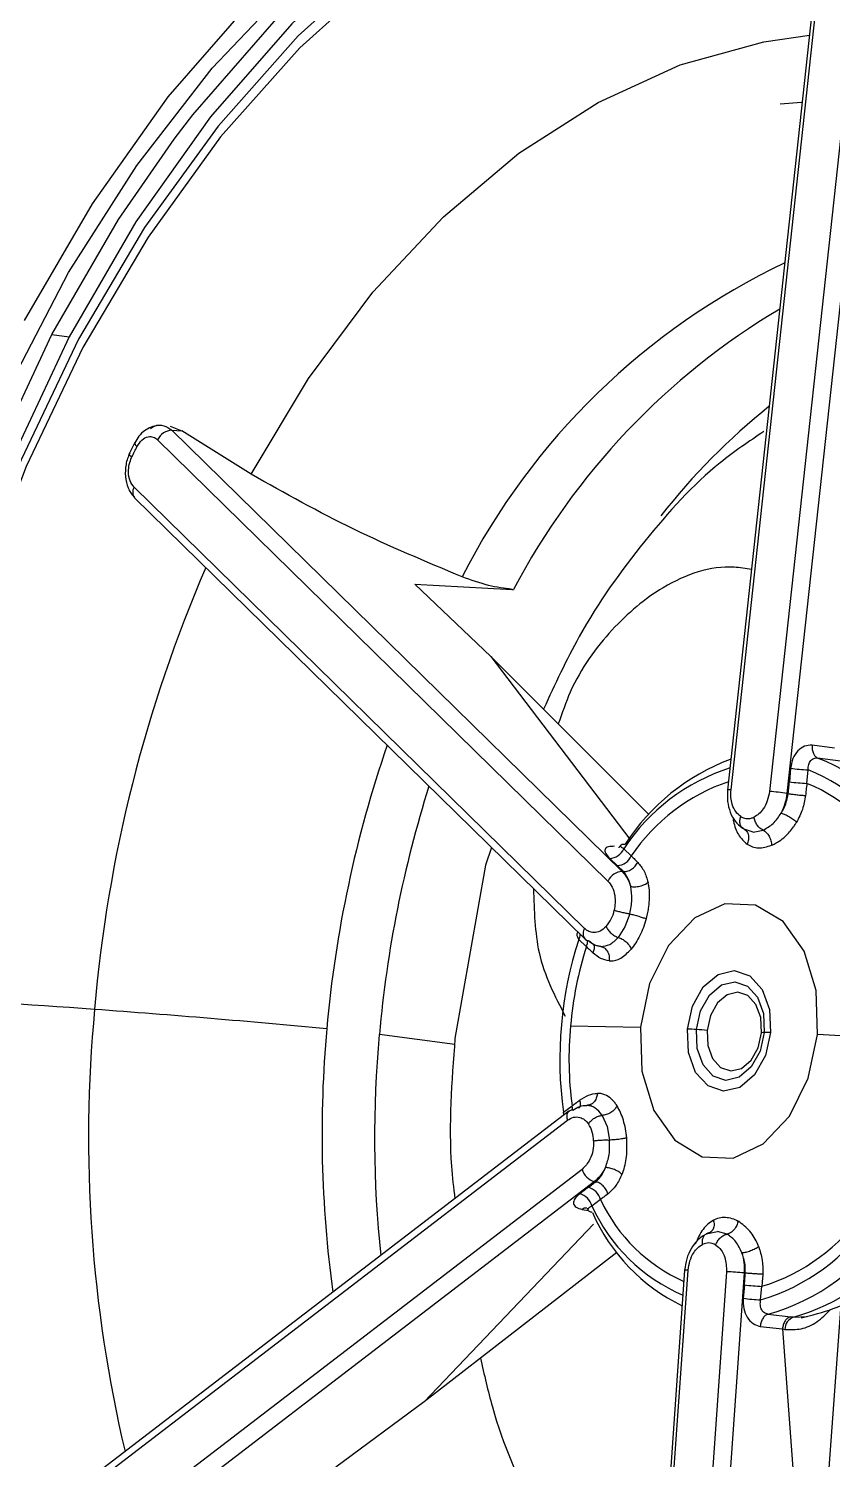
# Model space of a CAD drawing. Extents: x 400 to 501, y 484 to 634.
# Drawn here: x 484.458 to 485.204, y 567.333 to 568.661 of the extents above; entities that cross this region are included whole.
import ezdxf

# ---------------------------------------------------------------- set-up
doc = ezdxf.new("R2010")
doc.units = 0
doc.header["$MEASUREMENT"] = 0
doc.layers.add('DIM', color=3, linetype='Continuous')
doc.layers.add('GEOMETRY', color=3, linetype='Continuous', lineweight=25)

# ---------------------------------------------------------------- blocks, each defined once
blk = doc.blocks.new('2026 GRANDEE')
at = {"layer": 'GEOMETRY', "ltscale": 16}
for p, q in [((34.7665, -28.1039), (34.6816, -28.8859)), ((34.6849, -28.8857), (34.7698, -28.1037)), ((34.8055, -28.1052), (34.7205, -28.8872)), ((34.8216, -28.1069), (34.7367, -28.8889)), ((34.0544, -28.463), (34.0706, -28.4651)), ((34.1643, -28.5479), (34.1752, -28.5524)), ((34.1526, -28.5606), (34.5706, -28.9703)), ((34.1658, -28.5518), (34.5838, -28.9615)), ((34.1658, -28.5518), (34.1752, -28.5524)), ((34.2393, -28.5927), (34.1752, -28.5524)), ((34.1315, -28.5631), (34.1266, -28.5732)), ((34.5488, -29.0144), (34.1308, -28.6047)), ((34.1312, -28.6144), (34.5492, -29.0241)), ((34.3912, -28.6948), (34.4816, -28.6995)), ((34.3912, -28.6948), (34.4618, -28.7617)), ((34.4815, -28.6995), (34.483, -28.6996)), ((34.4618, -28.7617), (34.5908, -28.9314)), ((34.4618, -28.7617), (34.6086, -28.9086)), ((34.7808, -28.8471), (34.7601, -28.8443)), ((34.7401, -28.8657), (34.739, -28.8783)), ((34.7552, -28.8797), (34.7563, -28.8671)), ((34.7863, -28.859), (34.7652, -28.8561)), ((34.7379, -28.8891), (34.7367, -28.8889)), ((34.6998, -28.9247), (34.6953, -28.9203)), ((34.7053, -28.9248), (34.6969, -28.9223)), ((34.7053, -28.9248), (34.7146, -28.923)), ((34.4624, -28.9391), (34.4569, -28.9555)), ((34.5853, -28.9404), (34.5922, -28.947)), ((34.4569, -28.9555), (34.4286, -29.1165)), ((34.5722, -28.9494), (34.5792, -28.956)), ((34.585, -28.9616), (34.5838, -28.9615)), ((34.5909, -29.0007), (34.5864, -29.0128)), ((34.5864, -29.0128), (34.58, -29.0227)), ((34.5425, -29.0175), (34.5418, -29.0194)), ((34.5505, -29.0312), (34.5436, -29.0246)), ((34.5358, -29.1048), (34.6008, -29.106)), ((34.4284, -29.1222), (34.3584, -29.1129)), ((34.8647, -29.1187), (34.7651, -29.1129)), ((34.5344, -29.1841), (34.0464, -29.5583)), ((34.5292, -29.185), (34.5373, -29.179)), ((34.5544, -29.1779), (34.5551, -29.1793)), ((34.0449, -29.5667), (34.5329, -29.1925)), ((34.5652, -29.1879), (34.5698, -29.1982)), ((34.5698, -29.1982), (34.5721, -29.2108)), ((34.5467, -29.2381), (34.0587, -29.6123)), ((34.5581, -29.2493), (34.0701, -29.6236)), ((34.5593, -29.2496), (34.5581, -29.2493)), ((34.5525, -29.2547), (34.5444, -29.2607)), ((34.5637, -29.2661), (34.5556, -29.2721)), ((34.5466, -29.2752), (34.5526, -29.2763)), ((34.5572, -29.289), (34.4, -29.454)), ((34.6648, -29.2968), (34.6618, -29.298)), ((34.6634, -29.2975), (34.6722, -29.2956)), ((34.6811, -29.2982), (34.6722, -29.2956)), ((34.5788, -29.3151), (34.4, -29.454)), ((34.6418, -29.3316), (34.5867, -30.1175)), ((34.5899, -30.1175), (34.645, -29.3316)), ((34.6807, -29.3331), (34.6256, -30.119)), ((34.6969, -29.3342), (34.6418, -30.1201)), ((34.6973, -29.3452), (34.6962, -29.3578)), ((34.6981, -29.3344), (34.6969, -29.3342)), ((34.7123, -29.3592), (34.7135, -29.3466)), ((34.7191, -29.3724), (34.7402, -29.3749)), ((34.7869, -29.3636), (34.7588, -29.7404)), ((34.7119, -29.3838), (34.7326, -29.3862)), ((34.7429, -29.3753), (34.7402, -29.3749)), ((34.7429, -29.3753), (34.7555, -29.3746)), ((34.7326, -29.3862), (34.7588, -29.7404)), ((34.7326, -29.3862), (34.7348, -29.3866)), ((34.4, -29.454), (34.318, -29.5145))]:
    blk.add_line(p, q, dxfattribs=at)
at = {"layer": 'GEOMETRY', "ltscale": 16, "flags": 128}
for points in [[(34.0292, -28.45), (34.0921, -28.3414), (34.1624, -28.2423), (34.2392, -28.1542), (34.3216, -28.0781), (34.4084, -28.015), (34.4987, -27.9656), (34.5913, -27.9306), (34.6849, -27.9104), (34.7786, -27.9053), (34.8709, -27.9153), (34.9609, -27.9403), (35.0473, -27.9801), (35.1291, -28.034), (35.2053, -28.1014)], [(34.165, -30.1053), (34.0985, -30.029), (34.0389, -29.942), (33.9868, -29.8452), (33.9429, -29.7398), (33.9078, -29.627), (33.8817, -29.5082), (33.865, -29.3846), (33.8579, -29.2579), (33.8605, -29.1294), (33.8727, -29.0006), (33.8945, -28.8732), (33.9255, -28.7485), (33.9654, -28.628), (34.0138, -28.5132), (34.07, -28.4054), (34.1334, -28.3059), (34.2032, -28.2157), (34.2787, -28.1361)], [(34.8574, -27.933), (34.8073, -27.9295), (34.7153, -27.9345), (34.6232, -27.9544), (34.5322, -27.9888), (34.4434, -28.0373), (34.358, -28.0994), (34.2771, -28.1743), (34.2016, -28.2609), (34.1324, -28.3583), (34.0706, -28.4651)], [(34.1679, -28.2815), (34.1853, -28.2588), (34.2609, -28.1721), (34.3418, -28.0973), (34.4272, -28.0352), (34.516, -27.9866), (34.607, -27.9522), (34.6991, -27.9324), (34.7911, -27.9273), (34.8819, -27.9372), (34.9704, -27.9618), (35.0554, -28.0009), (35.1358, -28.0539), (35.1542, -28.0685)], [(34.3629, -28.1136), (34.2832, -28.1857), (34.2088, -28.2694), (34.1405, -28.3636), (34.0793, -28.4673), (34.0259, -28.5791), (33.981, -28.6976), (33.945, -28.8213), (33.9186, -28.9486), (33.902, -29.078), (33.8955, -29.2079), (33.899, -29.3365), (33.9127, -29.4622), (33.9362, -29.5836), (33.9693, -29.6991), (34.0116, -29.8071), (34.0626, -29.9064), (34.1216, -29.9957), (34.1878, -30.0739), (34.2605, -30.14), (34.3387, -30.1932), (34.394, -30.2213)], [(34.798, -27.9681), (34.7092, -27.9716), (34.6202, -27.9894), (34.5321, -28.0213), (34.4461, -28.0669), (34.3633, -28.1257), (34.2846, -28.1968), (34.2111, -28.2794), (34.1437, -28.3725), (34.0833, -28.4749), (34.0305, -28.5853), (33.9861, -28.7023), (33.9507, -28.8244), (33.9246, -28.9502), (33.9082, -29.078)], [(34.2393, -28.5927), (34.2927, -28.5038), (34.3525, -28.4237), (34.4179, -28.3536), (34.4879, -28.2945), (34.5615, -28.2473), (34.6377, -28.2126), (34.7153, -28.191), (34.7578, -28.1848)], [(34.751, -28.2473), (34.7504, -28.2473), (34.7306, -28.249)], [(34.0544, -28.463), (34.1162, -28.3561), (34.1679, -28.2815)], [(34.1778, -30.1016), (34.1094, -30.0229), (34.0484, -29.9326), (33.9955, -29.832), (33.9513, -29.7224), (33.9165, -29.6051), (33.8915, -29.4815), (33.8766, -29.3533), (33.872, -29.222), (33.8777, -29.0894), (33.8937, -28.957), (33.9197, -28.8266), (33.9555, -28.6997), (34.0006, -28.578), (34.0544, -28.463)], [(34.0706, -28.4651), (34.0168, -28.5801), (33.9717, -28.7018), (33.9359, -28.8287), (33.9099, -28.9591), (33.8939, -29.0915), (33.8882, -29.2242), (33.8928, -29.3554), (33.9078, -29.4836), (33.9328, -29.6072), (33.9676, -29.7245), (34.0117, -29.8342), (34.0646, -29.9348), (34.1257, -30.025), (34.194, -30.1038)], [(34.7651, -29.1129), (34.7638, -29.0719), (34.7527, -29.0355), (34.7332, -29.0079), (34.7077, -28.9926), (34.6791, -28.9914), (34.6511, -29.0045), (34.6268, -29.0302), (34.6093, -29.0654), (34.6008, -29.106)], [(34.5488, -29.0144), (34.548, -29.0163), (34.5475, -29.0182), (34.5475, -29.02), (34.5477, -29.0216), (34.5484, -29.0231), (34.5493, -29.0242), (34.5506, -29.0251), (34.5521, -29.0256)], [(34.6443, -29.1078), (34.6491, -29.0865), (34.6591, -29.0686), (34.6728, -29.057), (34.6879, -29.0534), (34.7023, -29.0582), (34.7138, -29.0709), (34.7206, -29.0895), (34.7216, -29.1111)], [(34.6527, -29.1083), (34.6566, -29.0909), (34.6648, -29.0763), (34.6759, -29.0668), (34.6883, -29.0639), (34.7, -29.0678), (34.7094, -29.0782), (34.7149, -29.0933), (34.7157, -29.1109)], [(34.7131, -29.1112), (34.7124, -29.0971), (34.708, -29.085), (34.7005, -29.0767), (34.6911, -29.0735), (34.6812, -29.0759), (34.6724, -29.0835), (34.6658, -29.0951), (34.6627, -29.109)], [(34.6008, -29.106), (34.6021, -29.147), (34.6131, -29.1834), (34.6326, -29.211), (34.6582, -29.2263), (34.6867, -29.2275), (34.7148, -29.2144), (34.739, -29.1887), (34.7565, -29.1535), (34.7651, -29.1129)], [(34.7216, -29.1111), (34.7167, -29.1324), (34.7067, -29.1503), (34.6931, -29.1619), (34.6779, -29.1655), (34.6635, -29.1606), (34.652, -29.148), (34.6453, -29.1294), (34.6443, -29.1078)], [(34.7157, -29.1109), (34.7118, -29.1283), (34.7036, -29.1429), (34.6925, -29.1524), (34.6801, -29.1554), (34.6684, -29.1514), (34.659, -29.141), (34.6535, -29.1259), (34.6527, -29.1083)], [(34.6627, -29.109), (34.6633, -29.1231), (34.6677, -29.1352), (34.6752, -29.1435), (34.6846, -29.1467), (34.6945, -29.1443), (34.7034, -29.1367), (34.7099, -29.1251), (34.7131, -29.1112)], [(34.5298, -29.1877), (34.5297, -29.187), (34.5292, -29.185)], [(34.538, -29.1831), (34.5364, -29.1832), (34.5351, -29.1837), (34.5339, -29.1845), (34.5331, -29.1856), (34.5325, -29.1871), (34.5323, -29.1887), (34.5324, -29.1906), (34.5329, -29.1925)]]:
    blk.add_lwpolyline(points, dxfattribs=at)
at = {"layer": 'GEOMETRY', "ltscale": 256}
for centre, radius, start, end in [((35.0131, -28.9819), 0.6483, 115.4305, 153.0323), ((35.0688, -29.0081), 0.6621, 120.7694, 152.2285), ((35.1005, -29.0058), 0.6094, 128.5926, 142.0792), ((34.1663, -28.5668), 0.015, 91.7274, 155.5378), ((34.1378, -28.6092), 0.00836, 146.977, 218.1018), ((35.4162, -29.2042), 1.3272, 156.6952, 175.0399), ((35.4072, -29.204), 1.1018, 160.9464, 174.9772), ((34.7412, -29.0429), 0.1866, 107.888, 146.6728), ((34.7543, -29.0439), 0.1993, 110.6181, 147.242), ((34.7668, -28.6494), 0.2179, 262.9615, 267.2305), ((34.6971, -29.0181), 0.1621, 24.2871, 68.5866), ((34.7056, -29.0151), 0.1698, 23.4251, 69.4486), ((34.7395, -29.0463), 0.1776, 108.7193, 146.0139), ((34.7657, -28.662), 0.2179, 262.9615, 267.2305), ((34.6972, -29.0224), 0.1541, 24.9945, 67.8792), ((35.439, -29.2086), 1.0848, 162.4889, 174.9378), ((34.6836, -28.8933), 0.00772, 80.6159, 104.87), ((34.7121, -29.0457), 0.1587, 81.074, 86.9386), ((34.5714, -28.9342), 0.0152, 273.116, 335.793), ((34.5784, -28.9408), 0.0152, 273.1159, 335.7931), ((34.5843, -28.9765), 0.015, 91.7272, 155.5378), ((34.545, -28.9913), 0.032, 318.3408, 348.8293), ((34.8871, -29.1361), 0.3612, 162.013, 187.7799), ((34.5329, -29.0191), 0.012, 332.476, 356.0943), ((34.5407, -29.0259), 0.0111, 331.6089, 2.0984), ((34.8807, -29.1354), 0.3462, 162.4893, 174.9296), ((33.5535, -36.2919), 7.2226, 85.70803, 87.18497), ((35.3594, -29.2088), 1.2709, 174.614, 193.2525), ((33.255, -40.4305), 11.372, 84.67861, 85.76867), ((34.8703, -29.1352), 0.3359, 174.7994, 187.494), ((35.3792, -29.2052), 1.074, 174.7797, 187.8617), ((35.4158, -29.2086), 1.0618, 174.8296, 185.9198), ((34.6286, -29.4651), 0.3577, 86.1395, 87.4861), ((34.6122, -29.7156), 0.6087, 85.2406, 86.1844), ((34.7152, -29.1214), 0.0105, 87.3662, 101.9733), ((34.7159, -29.2303), 0.1194, 87.295, 90.1025), ((34.5265, -29.1826), 0.0113, 357.8764, 18.0928), ((34.5282, -29.2118), 0.0291, 0.3681, 33.275), ((34.5624, -29.2336), 0.0164, 196.08, 254.6644), ((34.5396, -29.2766), 0.0167, 15.8455, 73.1734), ((34.5477, -29.2707), 0.0167, 15.8453, 73.1742), ((34.7045, -29.2002), 0.1555, 205.0963, 245.9192), ((34.7045, -29.2046), 0.1634, 204.3811, 246.8221), ((34.7156, -29.208), 0.1742, 203.7245, 244.1016), ((34.6624, -29.1784), 0.1758, 286.8998, 326.12), ((34.6606, -29.1817), 0.1849, 286.2485, 326.7713), ((34.6676, -29.1859), 0.1936, 285.4543, 327.5655), ((34.6921, -29.1927), 0.1894, 285.5291, 323.9175), ((34.6434, -29.3491), 0.0176, 84.5115, 95.0457), ((34.6632, -29.7075), 0.3748, 84.8314, 87.3135), ((34.7253, -29.1189), 0.2281, 262.9425, 267.022), ((34.7242, -29.1315), 0.228, 262.9415, 267.0223), ((34.747, -29.3867), 0.0122, 109.7296, 179.6998)]:
    blk.add_arc(centre, radius, start, end, dxfattribs=at)
at = {"layer": 'GEOMETRY', "ltscale": 16}
for points, knots in [([(32.49, -31.8102), (32.4513, -31.6198), (32.3739, -31.2393), (32.2976, -30.6589), (32.2486, -30.0732), (32.2307, -29.5471), (32.2326, -29.0831), (32.2464, -28.683), (32.2727, -28.2814), (32.313, -27.8787), (32.3708, -27.4763), (32.4461, -27.1101), (32.5385, -26.7841), (32.6422, -26.4997), (32.7659, -26.2282), (32.907, -25.9726), (33.0621, -25.7352), (33.2289, -25.5184), (33.4055, -25.3239), (33.611, -25.1339), (33.8465, -24.9575), (34.1109, -24.8015), (34.3802, -24.676), (34.6528, -24.5764), (34.9282, -24.4976), (35.1142, -24.4619), (35.2072, -24.4441)], [0, 0, 0, 0, 0.0625715, 0.1250131, 0.1873051, 0.249617, 0.291215, 0.3328294, 0.3744051, 0.415995, 0.4575931, 0.4992208, 0.530478, 0.5617088, 0.5929563, 0.6242567, 0.655589, 0.686927, 0.7182397, 0.7495602, 0.7913383, 0.833101, 0.8748119, 0.9165286, 0.9582629, 1, 1, 1, 1]), ([(33.7029, -31.1428), (33.6689, -30.9949), (33.6009, -30.6995), (33.5336, -30.2382), (33.4952, -29.767), (33.485, -29.2887), (33.4973, -28.8073), (33.5264, -28.405), (33.5659, -28.0843), (33.6058, -27.8453), (33.6584, -27.6095), (33.7272, -27.3799), (33.8154, -27.162), (33.9243, -26.9625), (34.0515, -26.786), (34.2079, -26.6163), (34.3934, -26.4607), (34.6053, -26.3236), (34.8594, -26.1961), (35.1554, -26.0887), (35.491, -26.0073), (35.8273, -25.9547), (36.0511, -25.9395), (36.163, -25.9319)], [0, 0, 0, 0, 0.062511, 0.124898, 0.187161, 0.249512, 0.311935, 0.3743, 0.405505, 0.436711, 0.467919, 0.499174, 0.530409, 0.561629, 0.592892, 0.624204, 0.665986, 0.70775, 0.749527, 0.812204, 0.874789, 0.937383, 1, 1, 1, 1]), ([(32.8948, -33.1225), (32.9219, -33.1927), (32.977, -33.3354), (33.0681, -33.5419), (33.1705, -33.7384), (33.2872, -33.915), (33.419, -34.0625), (33.563, -34.1733), (33.7121, -34.2464), (33.8753, -34.2904), (34.0457, -34.299), (34.2205, -34.2667), (34.3876, -34.1985), (34.5516, -34.0997), (34.7127, -33.977), (34.8978, -33.8127), (35.1045, -33.6017), (35.3303, -33.3417), (35.547, -33.0687), (35.7788, -32.7545), (36.0243, -32.3966), (36.2803, -31.9961), (36.583, -31.4933), (36.9227, -30.8885), (37.2962, -30.1788), (37.6547, -29.4631), (38.0047, -28.7368), (38.3484, -27.9991), (38.6866, -27.2524), (38.9066, -26.7481), (39.0167, -26.4958)], [0, 0, 0, 0, 0.0192301, 0.0390807, 0.0594185, 0.0794645, 0.0994184, 0.1194202, 0.1389864, 0.1584061, 0.1843225, 0.2093065, 0.233813, 0.2576335, 0.2807075, 0.3026406, 0.335158, 0.3663087, 0.3968759, 0.427202, 0.4670657, 0.5068693, 0.5461344, 0.6125575, 0.6773034, 0.7417035, 0.8063226, 0.8708521, 0.9353725, 1, 1, 1, 1]), ([(34.0652, -32.0549), (34.0895, -32.0756), (34.1364, -32.1155), (34.2157, -32.1515), (34.2996, -32.1699), (34.3925, -32.1695), (34.496, -32.1494), (34.6117, -32.1072), (34.7392, -32.042), (34.894, -31.9431), (35.0733, -31.8046), (35.2747, -31.624), (35.4799, -31.4184), (35.6857, -31.1931), (35.8894, -30.9514), (36.1389, -30.6324), (36.4295, -30.2241), (36.755, -29.7215), (37.0714, -29.1955), (37.3781, -28.6508), (37.6741, -28.089), (37.9592, -27.5137), (38.1378, -27.1197), (38.227, -26.9228)], [0, 0, 0, 0, 0.016038, 0.030951, 0.046382, 0.062949, 0.081479, 0.102551, 0.126447, 0.152927, 0.191439, 0.232766, 0.276486, 0.3214, 0.366973, 0.413342, 0.494352, 0.577282, 0.660665, 0.744913, 0.82991, 0.914971, 1, 1, 1, 1]), ([(34.1531, -28.5473), (34.1509, -28.5477), (34.1466, -28.5484), (34.1404, -28.552), (34.1351, -28.557), (34.1326, -28.5613), (34.1314, -28.5634)], [0, 0, 0, 0, 0.25521, 0.50772, 0.755915, 1, 1, 1, 1]), ([(34.146, -28.5503), (34.1473, -28.5494), (34.1512, -28.5466), (34.1585, -28.5467), (34.1634, -28.5501), (34.1658, -28.5518)], [0, 0, 0, 0, 0.188337, 0.593796, 1, 1, 1, 1]), ([(34.1334, -28.5671), (34.1349, -28.5648), (34.1378, -28.5603), (34.1434, -28.5574), (34.1486, -28.5576), (34.1513, -28.5596), (34.1526, -28.5606)], [0, 0, 0, 0, 0.278691, 0.558021, 0.778955, 1, 1, 1, 1]), ([(34.7152, -28.553), (34.7015, -28.5622), (34.6619, -28.5887), (34.6037, -28.6531), (34.5479, -28.7304), (34.5214, -28.7878), (34.5108, -28.8107)], [0, 0, 0, 0, 0.165688, 0.478802, 0.791917, 1, 1, 1, 1]), ([(34.1267, -28.5729), (34.126, -28.5746), (34.1245, -28.5779), (34.1227, -28.5852), (34.1223, -28.5949), (34.1244, -28.6039), (34.1275, -28.61), (34.1296, -28.6124), (34.1306, -28.6136)], [0, 0, 0, 0, 0.125471, 0.2488, 0.493542, 0.741554, 0.868922, 1, 1, 1, 1]), ([(34.1285, -28.577), (34.1279, -28.5763), (34.1266, -28.5749), (34.1261, -28.5735), (34.1266, -28.5732), (34.1266, -28.5732)], [0, 0, 0, 0, 0.468825, 0.972282, 1, 1, 1, 1]), ([(34.1285, -28.577), (34.1294, -28.5752), (34.131, -28.5719), (34.1327, -28.5686), (34.1334, -28.5671)], [0, 0, 0, 0, 0.560002, 1, 1, 1, 1]), ([(34.1316, -28.5632), (34.1315, -28.5632), (34.1311, -28.5636), (34.1315, -28.565), (34.1328, -28.5664), (34.1334, -28.5671)], [0, 0, 0, 0, 0.033704, 0.534061, 1, 1, 1, 1]), ([(34.1308, -28.6047), (34.1294, -28.6028), (34.1266, -28.5991), (34.1253, -28.5911), (34.126, -28.5833), (34.1277, -28.5791), (34.1285, -28.577)], [0, 0, 0, 0, 0.278443, 0.557745, 0.778799, 1, 1, 1, 1]), ([(34.4354, -28.688), (34.4014, -28.6737), (34.3334, -28.6453), (34.2707, -28.6102), (34.2393, -28.5927)], [0, 0, 0, 0, 0.499999, 1, 1, 1, 1]), ([(34.7039, -28.6811), (34.6985, -28.6802), (34.6715, -28.6757), (34.6248, -28.6915), (34.5732, -28.7347), (34.5396, -28.7806), (34.528, -28.8144), (34.5245, -28.8244)], [0, 0, 0, 0, 0.078375, 0.392493, 0.641639, 0.893384, 1, 1, 1, 1]), ([(34.4816, -28.6995), (34.4744, -28.6986), (34.4602, -28.6969), (34.4437, -28.6909), (34.4354, -28.688)], [0, 0, 0, 0, 0.5005882, 1, 1, 1, 1]), ([(34.7601, -28.8443), (34.7577, -28.8443), (34.753, -28.8444), (34.7466, -28.8491), (34.7418, -28.8564), (34.7407, -28.8626), (34.7401, -28.8657)], [0, 0, 0, 0, 0.248426, 0.496166, 0.745927, 1, 1, 1, 1]), ([(34.7601, -28.8443), (34.7601, -28.8457), (34.7601, -28.8483), (34.7612, -28.8519), (34.7628, -28.8547), (34.7644, -28.8556), (34.7652, -28.8561)], [0, 0, 0, 0, 0.2491881, 0.5, 0.7508119, 1, 1, 1, 1]), ([(34.7563, -28.8671), (34.7564, -28.8654), (34.7565, -28.863), (34.7577, -28.8602), (34.7589, -28.8585), (34.7603, -28.8572), (34.7618, -28.8564), (34.7635, -28.8559), (34.7647, -28.856), (34.7652, -28.8561)], [0, 0, 0, 0, 0.270234, 0.399657, 0.525307, 0.647625, 0.767124, 0.884374, 1, 1, 1, 1]), ([(34.7379, -28.8891), (34.7381, -28.8871), (34.7385, -28.8835), (34.7389, -28.8799), (34.739, -28.8783)], [0, 0, 0, 0, 0.559996, 1, 1, 1, 1]), ([(34.7552, -28.8797), (34.755, -28.8818), (34.7546, -28.8855), (34.7542, -28.8892), (34.754, -28.8909)], [0, 0, 0, 0, 0.56002, 1, 1, 1, 1]), ([(34.6816, -28.8859), (34.6815, -28.8895), (34.6812, -28.8966), (34.6838, -28.9067), (34.6883, -28.9154), (34.6928, -28.919), (34.6951, -28.9208)], [0, 0, 0, 0, 0.246381, 0.492929, 0.743195, 1, 1, 1, 1]), ([(34.694, -28.9105), (34.6923, -28.9091), (34.6889, -28.9064), (34.6859, -28.8998), (34.6845, -28.8927), (34.6847, -28.8881), (34.6849, -28.8857)], [0, 0, 0, 0, 0.279775, 0.557669, 0.777003, 1, 1, 1, 1]), ([(34.7205, -28.8872), (34.72, -28.8902), (34.7189, -28.896), (34.7152, -28.9031), (34.7108, -28.9083), (34.7077, -28.9101), (34.7061, -28.911)], [0, 0, 0, 0, 0.279392, 0.559573, 0.778985, 1, 1, 1, 1]), ([(34.7367, -28.8889), (34.7362, -28.8921), (34.7352, -28.8986), (34.7327, -28.9043), (34.7314, -28.9072)], [0, 0, 0, 0, 0.499837, 1, 1, 1, 1]), ([(34.7314, -28.9072), (34.733, -28.9044), (34.7361, -28.8987), (34.7373, -28.8923), (34.7379, -28.8891)], [0, 0, 0, 0, 0.502456, 1, 1, 1, 1]), ([(34.7379, -28.8891), (34.7391, -28.8893), (34.7415, -28.8897), (34.7461, -28.8902), (34.7506, -28.8907), (34.7529, -28.8908), (34.754, -28.8909)], [0, 0, 0, 0, 0.240868, 0.5, 0.759132, 1, 1, 1, 1]), ([(34.754, -28.8909), (34.7532, -28.8952), (34.7517, -28.904), (34.7477, -28.9118), (34.7457, -28.9156)], [0, 0, 0, 0, 0.5002663, 1, 1, 1, 1]), ([(34.7146, -28.923), (34.7178, -28.9213), (34.7243, -28.9178), (34.7291, -28.9107), (34.7314, -28.9072)], [0, 0, 0, 0, 0.502636, 1, 1, 1, 1]), ([(34.7314, -28.9072), (34.7326, -28.9076), (34.7343, -28.9082), (34.7369, -28.9095), (34.739, -28.9107), (34.741, -28.912), (34.7435, -28.9137), (34.7448, -28.9149), (34.7457, -28.9156)], [0, 0, 0, 0, 0.239694, 0.368513, 0.5, 0.631487, 0.760306, 1, 1, 1, 1]), ([(34.6868, -28.9132), (34.6869, -28.9137), (34.688, -28.9189), (34.6912, -28.9284), (34.6968, -28.9335), (34.6997, -28.9362)], [0, 0, 0, 0, 0.0569455, 0.5071804, 1, 1, 1, 1]), ([(34.6969, -28.9223), (34.6961, -28.9218), (34.6945, -28.9207), (34.6932, -28.9178), (34.6929, -28.9143), (34.6936, -28.9117), (34.694, -28.9105)], [0, 0, 0, 0, 0.25, 0.5, 0.75, 1, 1, 1, 1]), ([(34.694, -28.9105), (34.6951, -28.911), (34.6969, -28.912), (34.699, -28.9122), (34.6999, -28.9123)], [0, 0, 0, 0, 0.564334, 1, 1, 1, 1]), ([(34.6999, -28.9123), (34.7011, -28.9123), (34.7032, -28.9122), (34.7052, -28.9113), (34.7061, -28.911)], [0, 0, 0, 0, 0.554763, 1, 1, 1, 1]), ([(34.7146, -28.923), (34.7136, -28.9225), (34.7116, -28.9214), (34.709, -28.9185), (34.707, -28.9149), (34.7064, -28.9123), (34.7061, -28.911)], [0, 0, 0, 0, 0.2500002, 0.5000002, 0.7500002, 1, 1, 1, 1]), ([(34.7225, -28.9371), (34.7233, -28.9368), (34.7254, -28.9358), (34.7278, -28.9345), (34.7312, -28.9322), (34.7362, -28.9282), (34.7413, -28.9225), (34.7444, -28.9179), (34.7453, -28.9163), (34.7456, -28.9158), (34.7457, -28.9156)], [0, 0, 0, 0, 0.086835, 0.245405, 0.271126, 0.493318, 0.846308, 0.948648, 0.980749, 1, 1, 1, 1]), ([(34.6969, -28.9223), (34.6978, -28.9229), (34.6998, -28.9242), (34.7012, -28.9278), (34.7013, -28.932), (34.7002, -28.9348), (34.6997, -28.9362)], [0, 0, 0, 0, 0.240495, 0.499938, 0.759416, 1, 1, 1, 1]), ([(34.7146, -28.923), (34.7156, -28.9236), (34.7176, -28.9249), (34.7203, -28.9286), (34.7221, -28.9329), (34.7224, -28.9358), (34.7225, -28.9371)], [0, 0, 0, 0, 0.240558, 0.500062, 0.759531, 1, 1, 1, 1]), ([(34.5767, -28.9381), (34.5746, -28.9382), (34.5704, -28.9382), (34.5675, -28.9407), (34.5678, -28.9445), (34.5708, -28.9477), (34.5722, -28.9494)], [0, 0, 0, 0, 0.2484262, 0.4961656, 0.7459269, 1, 1, 1, 1]), ([(34.5826, -28.937), (34.582, -28.9378), (34.5811, -28.9389), (34.5805, -28.9395), (34.5806, -28.9396), (34.5806, -28.9396)], [0, 0, 0, 0, 0.611183, 0.941902, 1, 1, 1, 1]), ([(34.5853, -28.9404), (34.5843, -28.9398), (34.5829, -28.9389), (34.5824, -28.9378), (34.5823, -28.9373), (34.5825, -28.9371), (34.5825, -28.9371)], [0, 0, 0, 0, 0.500081, 0.739583, 0.972103, 1, 1, 1, 1]), ([(34.5825, -28.9371), (34.5827, -28.9369), (34.5829, -28.9366), (34.5838, -28.9362), (34.585, -28.936), (34.5861, -28.936), (34.5867, -28.936)], [0, 0, 0, 0, 0.233332, 0.493326, 0.748431, 1, 1, 1, 1]), ([(34.5922, -28.947), (34.5934, -28.9481), (34.5954, -28.9501), (34.5973, -28.9521), (34.5982, -28.953)], [0, 0, 0, 0, 0.56002, 1, 1, 1, 1]), ([(34.6997, -28.9362), (34.7031, -28.9378), (34.7098, -28.941), (34.7183, -28.9384), (34.7225, -28.9371)], [0, 0, 0, 0, 0.499434, 1, 1, 1, 1]), ([(34.585, -28.9616), (34.5839, -28.9606), (34.582, -28.9587), (34.5801, -28.9568), (34.5792, -28.956)], [0, 0, 0, 0, 0.559996, 1, 1, 1, 1]), ([(34.585, -28.9616), (34.5862, -28.9616), (34.5885, -28.9615), (34.5925, -28.9596), (34.596, -28.9566), (34.5975, -28.9541), (34.5982, -28.953)], [0, 0, 0, 0, 0.240868, 0.5, 0.759132, 1, 1, 1, 1]), ([(34.5982, -28.953), (34.6004, -28.9555), (34.6046, -28.9607), (34.6068, -28.968), (34.6078, -28.9716)], [0, 0, 0, 0, 0.500266, 1, 1, 1, 1]), ([(34.5706, -28.9703), (34.572, -28.9721), (34.5749, -28.9757), (34.577, -28.9831), (34.5775, -28.9906), (34.5768, -28.9952), (34.5764, -28.9975)], [0, 0, 0, 0, 0.279495, 0.559752, 0.779301, 1, 1, 1, 1]), ([(34.5838, -28.9615), (34.5854, -28.9634), (34.5887, -28.9672), (34.5907, -28.9726), (34.5917, -28.9753)], [0, 0, 0, 0, 0.499837, 1, 1, 1, 1]), ([(34.5917, -28.9753), (34.591, -28.9726), (34.5896, -28.9672), (34.5865, -28.9635), (34.585, -28.9616)], [0, 0, 0, 0, 0.502456, 1, 1, 1, 1]), ([(34.5917, -28.9753), (34.5929, -28.9755), (34.5948, -28.9758), (34.5978, -28.9755), (34.6002, -28.9751), (34.6025, -28.9744), (34.6053, -28.9734), (34.6068, -28.9723), (34.6078, -28.9716)], [0, 0, 0, 0, 0.239694, 0.368513, 0.5, 0.631487, 0.760306, 1, 1, 1, 1]), ([(34.6062, -29.0053), (34.6065, -29.0043), (34.6072, -29.0015), (34.6079, -28.9983), (34.6086, -28.9936), (34.6094, -28.9866), (34.6092, -28.979), (34.6083, -28.9739), (34.608, -28.9723), (34.6079, -28.9718), (34.6078, -28.9716)], [0, 0, 0, 0, 0.0868743, 0.2454144, 0.2715165, 0.4933363, 0.8464113, 0.9487222, 0.9807914, 1, 1, 1, 1]), ([(34.5015, -28.9774), (34.5021, -28.9978), (34.5033, -29.0426), (34.5212, -29.0771), (34.531, -29.0958)], [0, 0, 0, 0, 0.457583, 1, 1, 1, 1]), ([(34.5908, -29.0007), (34.5918, -28.9963), (34.5936, -28.9875), (34.5923, -28.9794), (34.5917, -28.9753)], [0, 0, 0, 0, 0.502635, 1, 1, 1, 1]), ([(34.5908, -29.0007), (34.5921, -29.0011), (34.5948, -29.0018), (34.5993, -29.0031), (34.6035, -29.0044), (34.6053, -29.005), (34.6062, -29.0053)], [0, 0, 0, 0, 0.240564, 0.500068, 0.759534, 1, 1, 1, 1]), ([(34.5689, -29.0126), (34.5671, -29.0142), (34.5635, -29.0174), (34.5578, -29.0185), (34.5527, -29.0175), (34.5501, -29.0154), (34.5488, -29.0144)], [0, 0, 0, 0, 0.279335, 0.557392, 0.776893, 1, 1, 1, 1]), ([(34.5689, -29.0126), (34.5695, -29.0137), (34.5706, -29.0158), (34.5734, -29.0188), (34.5767, -29.0213), (34.5789, -29.0222), (34.58, -29.0227)], [0, 0, 0, 0, 0.25, 0.5, 0.75, 1, 1, 1, 1]), ([(34.6062, -29.0053), (34.6054, -29.008), (34.6037, -29.0135), (34.5993, -29.0237), (34.595, -29.0297), (34.5921, -29.0337)], [0, 0, 0, 0, 0.252181, 0.501741, 1, 1, 1, 1]), ([(34.5418, -29.0193), (34.5417, -29.0196), (34.5416, -29.0202), (34.5419, -29.0218), (34.5429, -29.0235), (34.5436, -29.0246)], [0, 0, 0, 0, 0.239197, 0.485574, 1, 1, 1, 1]), ([(34.5641, -29.0311), (34.5619, -29.0308), (34.5576, -29.0301), (34.5539, -29.0271), (34.5521, -29.0256)], [0, 0, 0, 0, 0.500163, 1, 1, 1, 1]), ([(34.5532, -29.0258), (34.5549, -29.0273), (34.5584, -29.0303), (34.5622, -29.0308), (34.5641, -29.0311)], [0, 0, 0, 0, 0.497544, 1, 1, 1, 1]), ([(34.5641, -29.0311), (34.5669, -29.0308), (34.5725, -29.0302), (34.5775, -29.0252), (34.58, -29.0227)], [0, 0, 0, 0, 0.497946, 1, 1, 1, 1]), ([(34.58, -29.0227), (34.5812, -29.0231), (34.5838, -29.024), (34.5876, -29.0268), (34.5907, -29.0302), (34.5917, -29.0325), (34.5921, -29.0337)], [0, 0, 0, 0, 0.240495, 0.499939, 0.759416, 1, 1, 1, 1]), ([(34.5566, -29.037), (34.5554, -29.0359), (34.5535, -29.034), (34.5514, -29.0321), (34.5505, -29.0312)], [0, 0, 0, 0, 0.559971, 1, 1, 1, 1]), ([(34.5571, -29.0291), (34.5572, -29.0293), (34.558, -29.0304), (34.558, -29.0333), (34.557, -29.0358), (34.5566, -29.037)], [0, 0, 0, 0, 0.124067, 0.578032, 1, 1, 1, 1]), ([(34.5718, -29.0444), (34.5691, -29.0439), (34.5638, -29.043), (34.559, -29.039), (34.5566, -29.037)], [0, 0, 0, 0, 0.499734, 1, 1, 1, 1]), ([(34.5641, -29.0311), (34.5652, -29.0315), (34.5675, -29.0322), (34.5702, -29.0353), (34.5719, -29.0395), (34.5719, -29.0425), (34.5718, -29.0439)], [0, 0, 0, 0, 0.239433, 0.498119, 0.757851, 1, 1, 1, 1]), ([(34.5718, -29.0444), (34.5722, -29.0444), (34.5758, -29.0446), (34.5829, -29.0428), (34.589, -29.0368), (34.5921, -29.0337)], [0, 0, 0, 0, 0.057432, 0.507164, 1, 1, 1, 1]), ([(34.5718, -29.0439), (34.5718, -29.044), (34.5718, -29.0442), (34.5718, -29.0443), (34.5718, -29.0444)], [0, 0, 0, 0, 0.5617832, 1, 1, 1, 1]), ([(34.4286, -29.1165), (34.4255, -29.1565), (34.4217, -29.2069), (34.4273, -29.2553), (34.4285, -29.2653)], [0, 0, 0, 0, 0.792076, 1, 1, 1, 1]), ([(34.5443, -29.1738), (34.5471, -29.172), (34.5526, -29.1683), (34.5581, -29.1678), (34.5608, -29.1675)], [0, 0, 0, 0, 0.500266, 1, 1, 1, 1]), ([(34.5608, -29.1679), (34.5605, -29.1694), (34.56, -29.1723), (34.5576, -29.1759), (34.5544, -29.1783), (34.552, -29.1785), (34.5509, -29.1786)], [0, 0, 0, 0, 0.242149, 0.501881, 0.760567, 1, 1, 1, 1]), ([(34.5791, -29.1792), (34.5786, -29.1785), (34.5774, -29.1767), (34.576, -29.1749), (34.5737, -29.1726), (34.5702, -29.1697), (34.5658, -29.1679), (34.5624, -29.1675), (34.5613, -29.1675), (34.5609, -29.1675), (34.5608, -29.1675)], [0, 0, 0, 0, 0.088151, 0.245551, 0.275567, 0.493536, 0.84661, 0.948841, 0.980855, 1, 1, 1, 1]), ([(34.5608, -29.1675), (34.5608, -29.1676), (34.5608, -29.1677), (34.5608, -29.1679), (34.5608, -29.1679)], [0, 0, 0, 0, 0.558215, 1, 1, 1, 1]), ([(34.5373, -29.179), (34.5386, -29.1781), (34.541, -29.1763), (34.5433, -29.1746), (34.5443, -29.1738)], [0, 0, 0, 0, 0.56002, 1, 1, 1, 1]), ([(34.538, -29.1831), (34.5401, -29.1817), (34.5443, -29.1791), (34.5487, -29.1787), (34.5509, -29.1786)], [0, 0, 0, 0, 0.499837, 1, 1, 1, 1]), ([(34.5443, -29.1738), (34.5446, -29.175), (34.5451, -29.1776), (34.5446, -29.1803), (34.5435, -29.1811), (34.5433, -29.1814)], [0, 0, 0, 0, 0.401981, 0.834443, 1, 1, 1, 1]), ([(34.5651, -29.1879), (34.5631, -29.1853), (34.5591, -29.18), (34.5536, -29.1791), (34.5509, -29.1786)], [0, 0, 0, 0, 0.502005, 1, 1, 1, 1]), ([(34.5791, -29.1792), (34.5784, -29.1802), (34.577, -29.1825), (34.5734, -29.1854), (34.5691, -29.1875), (34.5664, -29.1877), (34.5652, -29.1879)], [0, 0, 0, 0, 0.2405537, 0.5000266, 0.7594846, 1, 1, 1, 1]), ([(34.5881, -29.2088), (34.5877, -29.206), (34.5871, -29.2003), (34.585, -29.1924), (34.5824, -29.1851), (34.5802, -29.1811), (34.5791, -29.1792)], [0, 0, 0, 0, 0.25044, 0.499721, 0.749135, 1, 1, 1, 1]), ([(34.5329, -29.1925), (34.5348, -29.1914), (34.5386, -29.1891), (34.5442, -29.1894), (34.549, -29.1916), (34.5513, -29.1944), (34.5525, -29.1958)], [0, 0, 0, 0, 0.279483, 0.558942, 0.778157, 1, 1, 1, 1]), ([(34.5573, -29.2116), (34.5572, -29.2146), (34.557, -29.2205), (34.5537, -29.2306), (34.5493, -29.2353), (34.5467, -29.2381)], [0, 0, 0, 0, 0.280872, 0.563481, 1, 1, 1, 1]), ([(34.5573, -29.2116), (34.5583, -29.2115), (34.5603, -29.2111), (34.5643, -29.2108), (34.5684, -29.2107), (34.5709, -29.2108), (34.5721, -29.2108)], [0, 0, 0, 0, 0.25, 0.5, 0.75, 1, 1, 1, 1]), ([(34.5684, -29.2362), (34.5697, -29.2323), (34.5725, -29.2243), (34.5722, -29.2153), (34.5721, -29.2108)], [0, 0, 0, 0, 0.497296, 1, 1, 1, 1]), ([(34.5881, -29.2088), (34.5871, -29.2091), (34.5852, -29.2095), (34.5809, -29.2102), (34.5762, -29.2107), (34.5734, -29.2108), (34.5721, -29.2108)], [0, 0, 0, 0, 0.240496, 0.499967, 0.759456, 1, 1, 1, 1]), ([(34.5836, -29.2427), (34.5839, -29.2421), (34.5859, -29.2371), (34.5886, -29.2259), (34.5883, -29.2147), (34.5881, -29.2088)], [0, 0, 0, 0, 0.0584, 0.507268, 1, 1, 1, 1]), ([(34.5684, -29.2363), (34.5669, -29.2389), (34.564, -29.2441), (34.5601, -29.2476), (34.5581, -29.2493)], [0, 0, 0, 0, 0.500163, 1, 1, 1, 1]), ([(34.5593, -29.2496), (34.5611, -29.2478), (34.5649, -29.2443), (34.5672, -29.239), (34.5684, -29.2363)], [0, 0, 0, 0, 0.497544, 1, 1, 1, 1]), ([(34.5836, -29.2427), (34.5827, -29.2419), (34.5814, -29.2407), (34.5788, -29.2393), (34.5767, -29.2383), (34.5744, -29.2374), (34.5716, -29.2366), (34.5696, -29.2364), (34.5684, -29.2363)], [0, 0, 0, 0, 0.239694, 0.368513, 0.5, 0.631487, 0.760306, 1, 1, 1, 1]), ([(34.5525, -29.2547), (34.5538, -29.2538), (34.5561, -29.2521), (34.5583, -29.2503), (34.5593, -29.2496)], [0, 0, 0, 0, 0.559996, 1, 1, 1, 1]), ([(34.5707, -29.2607), (34.5702, -29.2594), (34.5692, -29.2568), (34.5662, -29.2532), (34.5627, -29.2505), (34.5604, -29.2499), (34.5593, -29.2496)], [0, 0, 0, 0, 0.240868, 0.5, 0.759132, 1, 1, 1, 1]), ([(34.5836, -29.2427), (34.5819, -29.2463), (34.5785, -29.2535), (34.5733, -29.2583), (34.5707, -29.2607)], [0, 0, 0, 0, 0.499734, 1, 1, 1, 1]), ([(34.5444, -29.2607), (34.5427, -29.2622), (34.5392, -29.2653), (34.5382, -29.2698), (34.5404, -29.2735), (34.5446, -29.2746), (34.5466, -29.2752)], [0, 0, 0, 0, 0.255068, 0.505102, 0.752739, 1, 1, 1, 1]), ([(34.5707, -29.2607), (34.5694, -29.2617), (34.5671, -29.2635), (34.5648, -29.2653), (34.5637, -29.2661)], [0, 0, 0, 0, 0.559971, 1, 1, 1, 1]), ([(34.5507, -29.2739), (34.55, -29.274), (34.5486, -29.274), (34.5473, -29.2748), (34.5466, -29.2752)], [0, 0, 0, 0, 0.500899, 1, 1, 1, 1]), ([(34.5512, -29.274), (34.5512, -29.2741), (34.5513, -29.2743), (34.5519, -29.2752), (34.5523, -29.2757)], [0, 0, 0, 0, 0.3426507, 1, 1, 1, 1]), ([(34.5523, -29.2756), (34.5523, -29.2753), (34.5523, -29.2747), (34.5531, -29.2735), (34.5546, -29.2726), (34.5556, -29.2721)], [0, 0, 0, 0, 0.239197, 0.4855737, 1, 1, 1, 1]), ([(34.5561, -29.2781), (34.5556, -29.278), (34.5545, -29.2777), (34.5534, -29.2771), (34.5525, -29.2764), (34.5523, -29.2759), (34.5523, -29.2756)], [0, 0, 0, 0, 0.243576, 0.49058, 0.742319, 1, 1, 1, 1]), ([(34.6685, -29.2851), (34.665, -29.2876), (34.6582, -29.2926), (34.6538, -29.3024), (34.6516, -29.3074)], [0, 0, 0, 0, 0.495399, 1, 1, 1, 1]), ([(34.6685, -29.2851), (34.6688, -29.2865), (34.6694, -29.2894), (34.6685, -29.2934), (34.6665, -29.2964), (34.6644, -29.2971), (34.6634, -29.2975)], [0, 0, 0, 0, 0.240554, 0.500027, 0.759485, 1, 1, 1, 1]), ([(34.6685, -29.2851), (34.6702, -29.2843), (34.6738, -29.2827), (34.6796, -29.2823), (34.6856, -29.2832), (34.6895, -29.2851), (34.6914, -29.2861)], [0, 0, 0, 0, 0.251184, 0.500061, 0.748907, 1, 1, 1, 1]), ([(34.6914, -29.2861), (34.691, -29.2874), (34.6903, -29.2903), (34.6877, -29.2942), (34.6844, -29.2972), (34.6822, -29.2979), (34.6811, -29.2982)], [0, 0, 0, 0, 0.240496, 0.499966, 0.759455, 1, 1, 1, 1]), ([(34.7105, -29.3099), (34.7102, -29.3092), (34.7082, -29.3039), (34.7026, -29.2942), (34.6953, -29.2889), (34.6914, -29.2861)], [0, 0, 0, 0, 0.062289, 0.507269, 1, 1, 1, 1]), ([(34.661, -29.2986), (34.6584, -29.3002), (34.6535, -29.3033), (34.6476, -29.3114), (34.6433, -29.321), (34.6423, -29.3281), (34.6418, -29.3316)], [0, 0, 0, 0, 0.256031, 0.505932, 0.75269, 1, 1, 1, 1]), ([(34.6707, -29.3083), (34.6712, -29.307), (34.6722, -29.3046), (34.6748, -29.3014), (34.6779, -29.2991), (34.6801, -29.2985), (34.6811, -29.2982)], [0, 0, 0, 0, 0.25, 0.5, 0.75, 1, 1, 1, 1]), ([(34.6949, -29.3156), (34.6932, -29.3119), (34.6898, -29.3044), (34.684, -29.3003), (34.6811, -29.2982)], [0, 0, 0, 0, 0.497298, 1, 1, 1, 1]), ([(34.645, -29.3316), (34.6455, -29.3287), (34.6463, -29.3228), (34.6497, -29.3157), (34.6539, -29.3105), (34.657, -29.3087), (34.6585, -29.3078)], [0, 0, 0, 0, 0.279241, 0.558489, 0.777524, 1, 1, 1, 1]), ([(34.6707, -29.3083), (34.6685, -29.3073), (34.6645, -29.3056), (34.6603, -29.3071), (34.6585, -29.3078)], [0, 0, 0, 0, 0.559115, 1, 1, 1, 1]), ([(34.6707, -29.3083), (34.6724, -29.3097), (34.6759, -29.3124), (34.6802, -29.3209), (34.6805, -29.3285), (34.6807, -29.3331)], [0, 0, 0, 0, 0.281549, 0.563971, 1, 1, 1, 1]), ([(34.7105, -29.3099), (34.7095, -29.3106), (34.7079, -29.3116), (34.7052, -29.3129), (34.703, -29.3138), (34.7007, -29.3146), (34.6979, -29.3153), (34.6961, -29.3155), (34.695, -29.3156)], [0, 0, 0, 0, 0.239694, 0.368513, 0.5, 0.631487, 0.760306, 1, 1, 1, 1]), ([(34.6981, -29.3344), (34.6981, -29.3311), (34.6981, -29.3246), (34.696, -29.3186), (34.695, -29.3156)], [0, 0, 0, 0, 0.497544, 1, 1, 1, 1]), ([(34.695, -29.3156), (34.6957, -29.3186), (34.6972, -29.3245), (34.697, -29.331), (34.6969, -29.3342)], [0, 0, 0, 0, 0.500163, 1, 1, 1, 1]), ([(34.7105, -29.3099), (34.7118, -29.3139), (34.7143, -29.3221), (34.7143, -29.331), (34.7143, -29.3354)], [0, 0, 0, 0, 0.499734, 1, 1, 1, 1]), ([(34.7499, -29.3759), (34.76, -29.3734), (34.7846, -29.3672), (34.8215, -29.3475), (34.8446, -29.3255), (34.8562, -29.3145)], [0, 0, 0, 0, 0.253553, 0.624342, 1, 1, 1, 1]), ([(34.6973, -29.3452), (34.6975, -29.3432), (34.6978, -29.3396), (34.698, -29.336), (34.6981, -29.3344)], [0, 0, 0, 0, 0.559996, 1, 1, 1, 1]), ([(34.7143, -29.3354), (34.7132, -29.3354), (34.7109, -29.3353), (34.7064, -29.335), (34.7018, -29.3347), (34.6993, -29.3345), (34.6981, -29.3344)], [0, 0, 0, 0, 0.240868, 0.5, 0.759132, 1, 1, 1, 1]), ([(34.7143, -29.3354), (34.7142, -29.3375), (34.7139, -29.3412), (34.7136, -29.345), (34.7135, -29.3466)], [0, 0, 0, 0, 0.559971, 1, 1, 1, 1]), ([(34.6962, -29.3578), (34.6962, -29.361), (34.6961, -29.3673), (34.6996, -29.3757), (34.705, -29.3819), (34.7096, -29.3831), (34.7119, -29.3838)], [0, 0, 0, 0, 0.254058, 0.503802, 0.7515395, 1, 1, 1, 1]), ([(34.7191, -29.3724), (34.7186, -29.3723), (34.7174, -29.3721), (34.7158, -29.3713), (34.7144, -29.3701), (34.7133, -29.3684), (34.7125, -29.3665), (34.7118, -29.3634), (34.7121, -29.3609), (34.7123, -29.3592)], [0, 0, 0, 0, 0.115656, 0.23293, 0.352443, 0.474766, 0.600412, 0.729821, 1, 1, 1, 1]), ([(34.7191, -29.3724), (34.7183, -29.3728), (34.7165, -29.3736), (34.7143, -29.3763), (34.7126, -29.3797), (34.7122, -29.3824), (34.7119, -29.3838)], [0, 0, 0, 0, 0.249188, 0.5, 0.750812, 1, 1, 1, 1]), ([(34.7348, -29.3866), (34.7399, -29.3868), (34.75, -29.3872), (34.7648, -29.3807), (34.7731, -29.3723), (34.7772, -29.3681)], [0, 0, 0, 0, 0.3371772, 0.669868, 1, 1, 1, 1]), ([(34.4523, -29.4133), (34.4557, -29.4286), (34.4673, -29.4804), (34.5017, -29.5581), (34.5523, -29.643), (34.5948, -29.6848), (34.6156, -29.7053)], [0, 0, 0, 0, 0.123968, 0.419951, 0.715934, 1, 1, 1, 1])]:
    blk.add_open_spline(points, degree=3, knots=knots, dxfattribs=at)
for points in [[(34.5764, -28.9975), (34.5774, -28.9977), (34.5793, -28.9983), (34.5832, -28.9992), (34.5872, -29.0001), (34.5896, -29.0005), (34.5909, -29.0007)], [(34.5525, -29.1958), (34.5532, -29.1948), (34.5547, -29.1928), (34.5581, -29.1903), (34.5617, -29.1884), (34.564, -29.1881), (34.5652, -29.1879)], [(34.6585, -29.3078), (34.6583, -29.3065), (34.6581, -29.304), (34.659, -29.3007), (34.6607, -29.2983), (34.6625, -29.2978), (34.6634, -29.2975)], [(34.7402, -29.3749), (34.7392, -29.3752), (34.7373, -29.3759), (34.7349, -29.3786), (34.7331, -29.3822), (34.7328, -29.3849), (34.7326, -29.3862)]]:
    blk.add_open_spline(points, degree=3, dxfattribs=at)

msp = doc.modelspace()

# ---------------------------------------------------------------- block references
at = {"layer": 'DIM'}
msp.add_blockref('2026 GRANDEE', (450.4248, 596.8403), dxfattribs=at)

doc.saveas('drawing.dxf')
